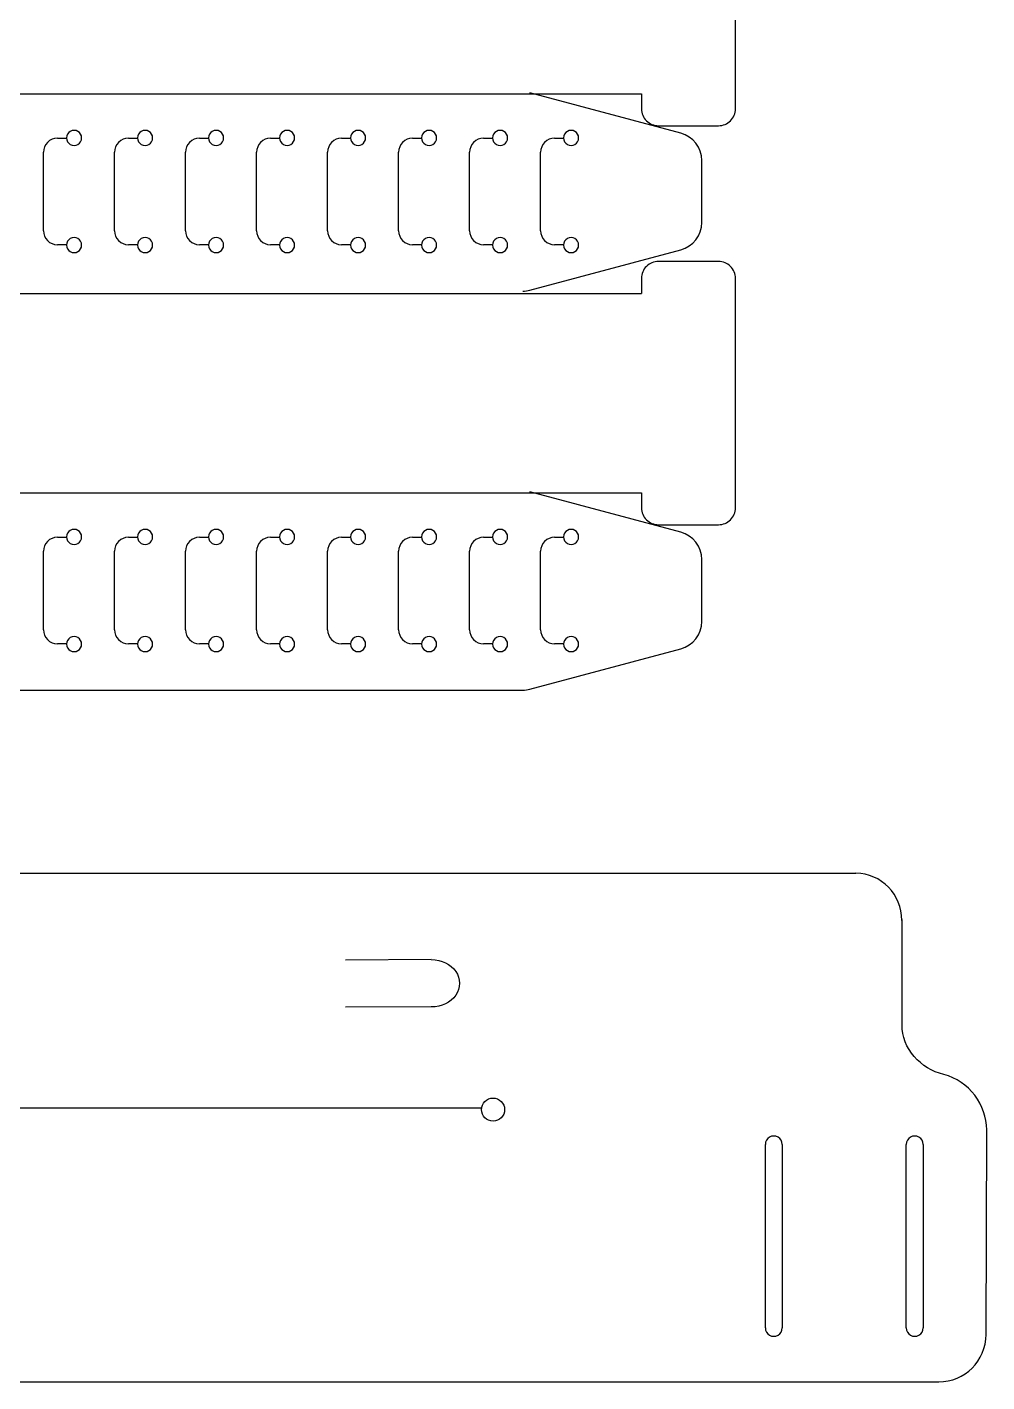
# Model space of a CAD drawing. Extents: x 8 to 984, y 25 to 710.
# Drawn here: x 691.6 to 793.7, y 25.1 to 169.1 of the extents above; entities that cross this region are included whole.
import ezdxf

# ---------------------------------------------------------------- set-up
doc = ezdxf.new("R2010")
doc.units = 0
doc.layers.add('Layer_1', color=7, linetype='CONTINUOUS')

msp = doc.modelspace()

# ---------------------------------------------------------------- linework, layer by layer
at = {"layer": 'Layer_1', "color": 7}
for p, q in [((766.970463, 160.447155), (766.970463, 184.847135)), ((401.683987, 162.047143), (756.970456, 162.047143)), ((761.160847, 157.846274), (745.10564, 162.14824)), ((756.970456, 162.047143), (756.970456, 160.447155)), ((758.770469, 158.647141), (765.170476, 158.647141)), ((763.384379, 148.352442), (763.384379, 154.948478)), ((745.10564, 141.152706), (761.160847, 145.454672)), ((765.170476, 144.216264), (758.770469, 144.216264)), ((756.970456, 142.41625), (756.970456, 140.816262)), ((766.970463, 118.016269), (766.970463, 142.41625)), ((414.383987, 140.816262), (756.970456, 140.816262)), ((401.683987, 119.616258), (756.970456, 119.616258)), ((761.160847, 115.415389), (745.10564, 119.717355)), ((756.970456, 119.616258), (756.970456, 118.016269)), ((758.770469, 116.216256), (765.170476, 116.216256)), ((763.384379, 105.921557), (763.384379, 112.517593)), ((745.10564, 98.721821), (761.160847, 103.023787)), ((401.742725, 98.619586), (744.329194, 98.619586)), ((615.088853, 79.144136), (779.798574, 79.144136)), ((784.70596, 63.039478), (784.703314, 74.228945)), ((489.836021, 54.199801), (740.022253, 54.199801)), ((742.400011, 54.021075), (742.400011, 54.021075)), ((793.666233, 30.110177), (793.710233, 51.866891)), ((615.088853, 25.062456), (779.798574, 25.062456)), ((779.798574, 25.062456), (788.604278, 25.067218))]:
    msp.add_line(p, q, dxfattribs=at)
at = {"layer": 'Layer_1', "color": 1}
for p, q in [((694.813243, 157.322399), (695.785613, 157.337745)), ((695.785534, 157.350471), (695.785534, 157.350471)), ((702.370219, 157.322399), (703.342616, 157.337745)), ((703.34251, 157.350471), (703.34251, 157.350471)), ((709.927195, 157.322399), (710.899592, 157.337745)), ((710.899486, 157.350471), (710.899486, 157.350471)), ((717.484172, 157.322399), (718.456568, 157.337745)), ((718.456463, 157.350471), (718.456463, 157.350471)), ((725.041148, 157.322399), (726.013545, 157.337745)), ((726.013439, 157.350471), (726.013439, 157.350471)), ((732.598151, 157.322399), (733.570521, 157.337745)), ((733.570441, 157.350471), (733.570441, 157.350471)), ((740.155127, 157.322399), (741.127524, 157.337745)), ((741.127418, 157.350471), (741.127418, 157.350471)), ((747.712103, 157.322399), (748.6845, 157.337745)), ((748.684394, 157.350471), (748.684394, 157.350471)), ((693.337, 147.478364), (693.337, 155.822582)), ((700.893976, 147.478364), (700.893976, 155.822582)), ((708.450953, 147.478364), (708.450953, 155.822582)), ((716.007929, 147.478364), (716.007929, 155.822582)), ((723.564932, 147.478364), (723.564932, 155.822582)), ((731.121908, 147.478364), (731.121908, 155.822582)), ((738.678884, 147.478364), (738.678884, 155.822582)), ((746.23586, 147.478364), (746.23586, 155.822582)), ((695.785613, 145.963149), (694.813243, 145.978494)), ((695.785534, 145.950475), (695.785534, 145.950475)), ((703.342616, 145.963149), (702.370219, 145.978494)), ((703.34251, 145.950475), (703.34251, 145.950475)), ((710.899592, 145.963149), (709.927195, 145.978494)), ((710.899486, 145.950475), (710.899486, 145.950475)), ((718.456568, 145.963149), (717.484172, 145.978494)), ((718.456463, 145.950475), (718.456463, 145.950475)), ((726.013545, 145.963149), (725.041148, 145.978494)), ((726.013439, 145.950475), (726.013439, 145.950475)), ((733.570521, 145.963149), (732.598151, 145.978494)), ((733.570441, 145.950475), (733.570441, 145.950475)), ((741.127524, 145.963149), (740.155127, 145.978494)), ((741.127418, 145.950475), (741.127418, 145.950475)), ((748.6845, 145.963149), (747.712103, 145.978494)), ((748.684394, 145.950475), (748.684394, 145.950475)), ((694.813243, 114.891514), (695.785613, 114.90686)), ((695.785534, 114.919586), (695.785534, 114.919586)), ((702.370219, 114.891514), (703.342616, 114.90686)), ((703.34251, 114.919586), (703.34251, 114.919586)), ((709.927195, 114.891514), (710.899592, 114.90686)), ((710.899486, 114.919586), (710.899486, 114.919586)), ((717.484172, 114.891514), (718.456568, 114.90686)), ((718.456463, 114.919586), (718.456463, 114.919586)), ((725.041148, 114.891514), (726.013545, 114.90686)), ((726.013439, 114.919586), (726.013439, 114.919586)), ((732.598151, 114.891514), (733.570521, 114.90686)), ((733.570441, 114.919586), (733.570441, 114.919586)), ((740.155127, 114.891514), (741.127524, 114.90686)), ((741.127418, 114.919586), (741.127418, 114.919586)), ((747.712103, 114.891514), (748.6845, 114.90686)), ((748.684394, 114.919586), (748.684394, 114.919586)), ((693.337, 105.047479), (693.337, 113.391697)), ((700.893976, 105.047479), (700.893976, 113.391697)), ((708.450953, 105.047479), (708.450953, 113.391697)), ((716.007929, 105.047479), (716.007929, 113.391697)), ((723.564932, 105.047479), (723.564932, 113.391697)), ((731.121908, 105.047479), (731.121908, 113.391697)), ((738.678884, 105.047479), (738.678884, 113.391697)), ((746.23586, 105.047479), (746.23586, 113.391697)), ((695.785613, 103.532263), (694.813243, 103.547609)), ((695.785534, 103.51959), (695.785534, 103.51959)), ((703.342616, 103.532263), (702.370219, 103.547609)), ((703.34251, 103.51959), (703.34251, 103.51959)), ((710.899592, 103.532263), (709.927195, 103.547609)), ((710.899486, 103.51959), (710.899486, 103.51959)), ((718.456568, 103.532263), (717.484172, 103.547609)), ((718.456463, 103.51959), (718.456463, 103.51959)), ((726.013545, 103.532263), (725.041148, 103.547609)), ((726.013439, 103.51959), (726.013439, 103.51959)), ((733.570521, 103.532263), (732.598151, 103.547609)), ((733.570441, 103.51959), (733.570441, 103.51959)), ((741.127524, 103.532263), (740.155127, 103.547609)), ((741.127418, 103.51959), (741.127418, 103.51959)), ((748.6845, 103.532263), (747.712103, 103.547609)), ((748.684394, 103.51959), (748.684394, 103.51959)), ((734.602951, 69.963465), (725.47824, 69.916713)), ((734.602528, 64.933762), (725.477234, 64.910214)), ((770.151257, 30.811693), (770.151257, 50.311696)), ((771.951244, 50.311696), (771.951244, 30.811693)), ((785.151253, 30.811693), (785.151253, 50.311696)), ((786.95124, 50.311696), (786.95124, 30.811693))]:
    msp.add_line(p, q, dxfattribs=at)
at = {"layer": 'Layer_1', "color": 7}
for points in [[(756.970456, 160.447155), (756.970456, 159.969767), (757.160083, 159.511932), (757.497665, 159.17435)], [(766.443254, 159.174376), (766.780836, 159.511932), (766.970463, 159.969767), (766.970463, 160.447155)], [(757.497665, 159.17435), (757.83522, 158.836795), (758.293082, 158.647141), (758.770469, 158.647141)], [(765.170476, 158.647141), (765.647863, 158.647141), (766.105698, 158.836795), (766.443254, 159.174376)], [(763.384379, 154.948504), (763.384379, 156.30632), (762.472387, 157.494828), (761.160848, 157.846274)], [(761.160847, 145.454672), (762.472387, 145.806092), (763.384379, 146.994627), (763.384379, 148.352442)], [(758.770469, 144.216264), (758.293082, 144.216264), (757.83522, 144.026637), (757.497665, 143.689055)], [(766.443254, 143.689055), (766.105698, 144.02661), (765.647863, 144.216264), (765.170476, 144.216264)], [(757.497665, 143.689055), (757.160083, 143.351499), (756.970456, 142.893664), (756.970456, 142.41625)], [(766.970463, 142.41625), (766.970463, 142.893638), (766.780836, 143.351473), (766.443254, 143.689055)], [(744.329194, 141.050471), (744.591369, 141.050471), (744.852407, 141.08484), (745.10564, 141.152706)], [(756.970456, 118.016269), (756.970456, 117.538882), (757.160083, 117.081047), (757.497665, 116.743465)], [(757.497665, 116.743465), (757.83522, 116.405909), (758.293082, 116.216256), (758.770469, 116.216256)], [(765.170476, 116.216256), (765.647863, 116.216256), (766.105698, 116.405909), (766.443254, 116.743491)], [(766.443254, 116.743491), (766.780836, 117.081047), (766.970463, 117.538882), (766.970463, 118.016269)], [(763.384379, 112.517619), (763.384379, 113.875434), (762.472387, 115.063943), (761.160848, 115.415389)], [(761.160847, 103.023787), (762.472387, 103.375207), (763.384379, 104.563741), (763.384379, 105.921557)], [(744.329194, 98.619586), (744.591369, 98.619586), (744.852407, 98.653955), (745.10564, 98.721821)], [(784.679634, 74.142849), (784.679634, 76.913725), (782.50288, 79.144136), (779.798574, 79.144136)], [(789.136804, 57.754743), (786.684117, 58.313358), (784.674633, 60.533159), (784.70596, 63.039478)], [(793.710233, 51.866891), (793.733781, 54.483567), (791.809625, 57.07524), (789.136804, 57.754743)], [(739.952853, 54.021075), (739.952853, 54.696848), (740.500646, 55.244667), (741.176419, 55.244667)], [(741.176419, 55.244667), (741.500904, 55.244667), (741.812159, 55.115762), (742.041606, 54.886289)], [(742.041632, 54.886289), (742.271106, 54.656816), (742.400011, 54.345613), (742.400011, 54.021075)], [(741.176419, 52.79751), (740.500673, 52.797536), (739.952853, 53.345329), (739.952853, 54.021075)], [(742.400011, 54.021075), (742.400011, 53.345329), (741.852191, 52.79751), (741.176419, 52.79751)], [(788.604278, 25.067218), (791.37428, 25.067218), (793.604479, 27.297444), (793.666233, 30.110097)]]:
    msp.add_open_spline(points, degree=3, dxfattribs=at)
at = {"layer": 'Layer_1', "color": 1}
for points in [[(694.813243, 157.322399), (693.994172, 157.309434), (693.337, 156.641732), (693.337, 155.822582)], [(696.184578, 158.046008), (695.936584, 157.902366), (695.78437, 157.637041), (695.785534, 157.350471)], [(695.785534, 157.350471), (695.785534, 157.063875), (695.936584, 156.79855), (696.184578, 156.654935)], [(696.986477, 158.046008), (696.738457, 158.189624), (696.432572, 158.189624), (696.184578, 158.046008)], [(697.385522, 157.350471), (697.385522, 157.637041), (697.234471, 157.902366), (696.986477, 158.046008)], [(696.986477, 156.654935), (697.234471, 156.79855), (697.386686, 157.063875), (697.385522, 157.350471)], [(702.370219, 157.322399), (701.551149, 157.309434), (700.893976, 156.641732), (700.893976, 155.822582)], [(703.741634, 158.045823), (703.493666, 157.902233), (703.341425, 157.636989), (703.34251, 157.350471)], [(703.34251, 157.350471), (703.34251, 157.063928), (703.493666, 156.798683), (703.741634, 156.655093)], [(704.543374, 158.045823), (704.295407, 158.189412), (703.989601, 158.189412), (703.741634, 158.045823)], [(704.942498, 157.350471), (704.942498, 157.636989), (704.791342, 157.902233), (704.543374, 158.045823)], [(704.543374, 156.655093), (704.791342, 156.798683), (704.943583, 157.063928), (704.942498, 157.350471)], [(709.927195, 157.322399), (709.108125, 157.309434), (708.450953, 156.641732), (708.450953, 155.822582)], [(711.29861, 158.045823), (711.050643, 157.902233), (710.898401, 157.636989), (710.899486, 157.350471)], [(710.899486, 157.350471), (710.899486, 157.063928), (711.050643, 156.798683), (711.29861, 156.655093)], [(712.100351, 158.045823), (711.852383, 158.189412), (711.546578, 158.189412), (711.29861, 158.045823)], [(712.499475, 157.350471), (712.499475, 157.636989), (712.348318, 157.902233), (712.100351, 158.045823)], [(712.100351, 156.655093), (712.348318, 156.798683), (712.500559, 157.063928), (712.499475, 157.350471)], [(717.484172, 157.322399), (716.665101, 157.309434), (716.007929, 156.641732), (716.007929, 155.822582)], [(718.85646, 158.043283), (718.608942, 157.900381), (718.456463, 157.636274), (718.456463, 157.350471)], [(718.456463, 157.350471), (718.456463, 157.064642), (718.608942, 156.800535), (718.85646, 156.657633)], [(719.65648, 158.043283), (719.408936, 158.186211), (719.103977, 158.186211), (718.85646, 158.043283)], [(720.056477, 157.350471), (720.056477, 157.636274), (719.903998, 157.900381), (719.65648, 158.043283)], [(719.65648, 156.657633), (719.903998, 156.800535), (720.056477, 157.064642), (720.056477, 157.350471)], [(725.041148, 157.322399), (724.222104, 157.309434), (723.564932, 156.641732), (723.564932, 155.822582)], [(726.413436, 158.043283), (726.165918, 157.900381), (726.013439, 157.636274), (726.013439, 157.350471)], [(726.013439, 157.350471), (726.013439, 157.064642), (726.165918, 156.800535), (726.413436, 156.657633)], [(727.213456, 158.043283), (726.965939, 158.186211), (726.660954, 158.186211), (726.413436, 158.043283)], [(727.613454, 157.350471), (727.613454, 157.636274), (727.460974, 157.900381), (727.213456, 158.043283)], [(727.213456, 156.657633), (727.460974, 156.800535), (727.613454, 157.064642), (727.613454, 157.350471)], [(732.598151, 157.322399), (731.77908, 157.309434), (731.121908, 156.641732), (731.121908, 155.822582)], [(733.969486, 158.046008), (733.721492, 157.902366), (733.569277, 157.637041), (733.570441, 157.350471)], [(733.570441, 157.350471), (733.570441, 157.063875), (733.721492, 156.79855), (733.969486, 156.654935)], [(734.771385, 158.046008), (734.523365, 158.189624), (734.21748, 158.189624), (733.969486, 158.046008)], [(735.17043, 157.350471), (735.17043, 157.637041), (735.019379, 157.902366), (734.771385, 158.046008)], [(734.771385, 156.654935), (735.019379, 156.79855), (735.171594, 157.063875), (735.17043, 157.350471)], [(740.155127, 157.322399), (739.336056, 157.309434), (738.678884, 156.641732), (738.678884, 155.822582)], [(741.526542, 158.045823), (741.278574, 157.902233), (741.126333, 157.636989), (741.127418, 157.350471)], [(741.127418, 157.350471), (741.127418, 157.063928), (741.278574, 156.798683), (741.526542, 156.655093)], [(742.328282, 158.045823), (742.080315, 158.189412), (741.774509, 158.189412), (741.526542, 158.045823)], [(742.727406, 157.350471), (742.727406, 157.636989), (742.57625, 157.902233), (742.328282, 158.045823)], [(742.328282, 156.655093), (742.57625, 156.798683), (742.728491, 157.063928), (742.727406, 157.350471)], [(747.712103, 157.322399), (746.893033, 157.309434), (746.23586, 156.641732), (746.23586, 155.822582)], [(749.083518, 158.045823), (748.83555, 157.902233), (748.683309, 157.636989), (748.684394, 157.350471)], [(748.684394, 157.350471), (748.684394, 157.063928), (748.83555, 156.798683), (749.083518, 156.655093)], [(749.885258, 158.045823), (749.637291, 158.189412), (749.331485, 158.189412), (749.083518, 158.045823)], [(750.284382, 157.350471), (750.284382, 157.636989), (750.133226, 157.902233), (749.885258, 158.045823)], [(749.885258, 156.655093), (750.133226, 156.798683), (750.285467, 157.063928), (750.284382, 157.350471)], [(696.184578, 156.654935), (696.432572, 156.511292), (696.738457, 156.511292), (696.986477, 156.654935)], [(703.741634, 156.655093), (703.989601, 156.511504), (704.295407, 156.511504), (704.543374, 156.655093)], [(711.29861, 156.655093), (711.546578, 156.511504), (711.852383, 156.511504), (712.100351, 156.655093)], [(718.85646, 156.657633), (719.103977, 156.514732), (719.408936, 156.514732), (719.65648, 156.657633)], [(726.413436, 156.657633), (726.660954, 156.514732), (726.965939, 156.514732), (727.213456, 156.657633)], [(733.969486, 156.654935), (734.21748, 156.511292), (734.523365, 156.511292), (734.771385, 156.654935)], [(741.526542, 156.655093), (741.774509, 156.511504), (742.080315, 156.511504), (742.328282, 156.655093)], [(749.083518, 156.655093), (749.331485, 156.511504), (749.637291, 156.511504), (749.885258, 156.655093)], [(693.337, 147.478364), (693.337, 146.659188), (693.994172, 145.991512), (694.813243, 145.978547)], [(700.893976, 147.478364), (700.893976, 146.659188), (701.551149, 145.991512), (702.370219, 145.978547)], [(708.450953, 147.478364), (708.450953, 146.659188), (709.108125, 145.991512), (709.927195, 145.978547)], [(716.007929, 147.478364), (716.007929, 146.659188), (716.665101, 145.991512), (717.484172, 145.978547)], [(723.564932, 147.478364), (723.564932, 146.659188), (724.222104, 145.991538), (725.041148, 145.978547)], [(731.121908, 147.478364), (731.121908, 146.659188), (731.77908, 145.991512), (732.598151, 145.978547)], [(738.678884, 147.478364), (738.678884, 146.659188), (739.336056, 145.991512), (740.155127, 145.978547)], [(746.23586, 147.478364), (746.23586, 146.659188), (746.893033, 145.991512), (747.712103, 145.978547)], [(696.184578, 146.645985), (695.936584, 146.502369), (695.78437, 146.237045), (695.785534, 145.950475)], [(695.785534, 145.950475), (695.785534, 145.663878), (695.936584, 145.398554), (696.184578, 145.254938)], [(696.986477, 146.645985), (696.738457, 146.789628), (696.432572, 146.789628), (696.184578, 146.645985)], [(697.385522, 145.950475), (697.385522, 146.237045), (697.234471, 146.502369), (696.986477, 146.645985)], [(696.986477, 145.254938), (697.234471, 145.398554), (697.386686, 145.663878), (697.385522, 145.950475)], [(703.741634, 146.645826), (703.493666, 146.502237), (703.341425, 146.236992), (703.34251, 145.950475)], [(703.34251, 145.950475), (703.34251, 145.663931), (703.493666, 145.398686), (703.741634, 145.255097)], [(704.543374, 146.645826), (704.295407, 146.789416), (703.989601, 146.789416), (703.741634, 146.645826)], [(704.942498, 145.950475), (704.942498, 146.236992), (704.791342, 146.502237), (704.543374, 146.645826)], [(704.543374, 145.255097), (704.791342, 145.398686), (704.943583, 145.663931), (704.942498, 145.950475)], [(711.29861, 146.645826), (711.050643, 146.502237), (710.898401, 146.236992), (710.899486, 145.950475)], [(710.899486, 145.950475), (710.899486, 145.663931), (711.050643, 145.398686), (711.29861, 145.255097)], [(712.100351, 146.645826), (711.852383, 146.789416), (711.546578, 146.789416), (711.29861, 146.645826)], [(712.499475, 145.950475), (712.499475, 146.236992), (712.348318, 146.502237), (712.100351, 146.645826)], [(712.100351, 145.255097), (712.348318, 145.398686), (712.500559, 145.663931), (712.499475, 145.950475)], [(718.85646, 146.643286), (718.608942, 146.500385), (718.456463, 146.236278), (718.456463, 145.950475)], [(718.456463, 145.950475), (718.456463, 145.664646), (718.608942, 145.400539), (718.85646, 145.257637)], [(719.65648, 146.643286), (719.408936, 146.786214), (719.103977, 146.786214), (718.85646, 146.643286)], [(720.056477, 145.950475), (720.056477, 146.236278), (719.903998, 146.500385), (719.65648, 146.643286)], [(719.65648, 145.257637), (719.903998, 145.400539), (720.056477, 145.664646), (720.056477, 145.950475)], [(726.413436, 146.643286), (726.165918, 146.500385), (726.013439, 146.236278), (726.013439, 145.950475)], [(726.013439, 145.950475), (726.013439, 145.664646), (726.165918, 145.400539), (726.413436, 145.257637)], [(727.213456, 146.643286), (726.965939, 146.786214), (726.660954, 146.786214), (726.413436, 146.643286)], [(727.613454, 145.950475), (727.613454, 146.236278), (727.460974, 146.500385), (727.213456, 146.643286)], [(727.213456, 145.257637), (727.460974, 145.400539), (727.613454, 145.664646), (727.613454, 145.950475)], [(733.969486, 146.645985), (733.721492, 146.502369), (733.569277, 146.237045), (733.570441, 145.950475)], [(733.570441, 145.950475), (733.570441, 145.663878), (733.721492, 145.398554), (733.969486, 145.254938)], [(734.771385, 146.645985), (734.523365, 146.789628), (734.21748, 146.789628), (733.969486, 146.645985)], [(735.17043, 145.950475), (735.17043, 146.237045), (735.019379, 146.502369), (734.771385, 146.645985)], [(734.771385, 145.254938), (735.019379, 145.398554), (735.171594, 145.663878), (735.17043, 145.950475)], [(741.526542, 146.645826), (741.278574, 146.502237), (741.126333, 146.236992), (741.127418, 145.950475)], [(741.127418, 145.950475), (741.127418, 145.663931), (741.278574, 145.398686), (741.526542, 145.255097)], [(742.328282, 146.645826), (742.080315, 146.789416), (741.774509, 146.789416), (741.526542, 146.645826)], [(742.727406, 145.950475), (742.727406, 146.236992), (742.57625, 146.502237), (742.328282, 146.645826)], [(742.328282, 145.255097), (742.57625, 145.398686), (742.728491, 145.663931), (742.727406, 145.950475)], [(749.083518, 146.645826), (748.83555, 146.502237), (748.683309, 146.236992), (748.684394, 145.950475)], [(748.684394, 145.950475), (748.684394, 145.663931), (748.83555, 145.398686), (749.083518, 145.255097)], [(749.885258, 146.645826), (749.637291, 146.789416), (749.331485, 146.789416), (749.083518, 146.645826)], [(750.284382, 145.950475), (750.284382, 146.236992), (750.133226, 146.502237), (749.885258, 146.645826)], [(749.885258, 145.255097), (750.133226, 145.398686), (750.285467, 145.663931), (750.284382, 145.950475)], [(696.184578, 145.254938), (696.432572, 145.111296), (696.738457, 145.111296), (696.986477, 145.254938)], [(703.741634, 145.255097), (703.989601, 145.111508), (704.295407, 145.111508), (704.543374, 145.255097)], [(711.29861, 145.255097), (711.546578, 145.111508), (711.852383, 145.111508), (712.100351, 145.255097)], [(718.85646, 145.257637), (719.103977, 145.114736), (719.408936, 145.114736), (719.65648, 145.257637)], [(726.413436, 145.257637), (726.660954, 145.114736), (726.965939, 145.114736), (727.213456, 145.257637)], [(733.969486, 145.254938), (734.21748, 145.111296), (734.523365, 145.111296), (734.771385, 145.254938)], [(741.526542, 145.255097), (741.774509, 145.111508), (742.080315, 145.111508), (742.328282, 145.255097)], [(749.083518, 145.255097), (749.331485, 145.111508), (749.637291, 145.111508), (749.885258, 145.255097)], [(696.184578, 115.615123), (695.936584, 115.47148), (695.78437, 115.206156), (695.785534, 114.919586)], [(696.986477, 115.615123), (696.738457, 115.758739), (696.432572, 115.758739), (696.184578, 115.615123)], [(697.385522, 114.919586), (697.385522, 115.206156), (697.234471, 115.47148), (696.986477, 115.615123)], [(703.741634, 115.614938), (703.493666, 115.471348), (703.341425, 115.206103), (703.34251, 114.919586)], [(704.543374, 115.614938), (704.295407, 115.758527), (703.989601, 115.758527), (703.741634, 115.614938)], [(704.942498, 114.919586), (704.942498, 115.206103), (704.791342, 115.471348), (704.543374, 115.614938)], [(711.29861, 115.614938), (711.050643, 115.471348), (710.898401, 115.206103), (710.899486, 114.919586)], [(712.100351, 115.614938), (711.852383, 115.758527), (711.546578, 115.758527), (711.29861, 115.614938)], [(712.499475, 114.919586), (712.499475, 115.206103), (712.348318, 115.471348), (712.100351, 115.614938)], [(718.85646, 115.612398), (718.608942, 115.469496), (718.456463, 115.205389), (718.456463, 114.919586)], [(719.65648, 115.612398), (719.408936, 115.755325), (719.103977, 115.755325), (718.85646, 115.612398)], [(720.056477, 114.919586), (720.056477, 115.205389), (719.903998, 115.469496), (719.65648, 115.612398)], [(726.413436, 115.612398), (726.165918, 115.469496), (726.013439, 115.205389), (726.013439, 114.919586)], [(727.213456, 115.612398), (726.965939, 115.755325), (726.660954, 115.755325), (726.413436, 115.612398)], [(727.613454, 114.919586), (727.613454, 115.205389), (727.460974, 115.469496), (727.213456, 115.612398)], [(733.969486, 115.615123), (733.721492, 115.47148), (733.569277, 115.206156), (733.570441, 114.919586)], [(734.771385, 115.615123), (734.523365, 115.758739), (734.21748, 115.758739), (733.969486, 115.615123)], [(735.17043, 114.919586), (735.17043, 115.206156), (735.019379, 115.47148), (734.771385, 115.615123)], [(741.526542, 115.614938), (741.278574, 115.471348), (741.126333, 115.206103), (741.127418, 114.919586)], [(742.328282, 115.614938), (742.080315, 115.758527), (741.774509, 115.758527), (741.526542, 115.614938)], [(742.727406, 114.919586), (742.727406, 115.206103), (742.57625, 115.471348), (742.328282, 115.614938)], [(749.083518, 115.614938), (748.83555, 115.471348), (748.683309, 115.206103), (748.684394, 114.919586)], [(749.885258, 115.614938), (749.637291, 115.758527), (749.331485, 115.758527), (749.083518, 115.614938)], [(750.284382, 114.919586), (750.284382, 115.206103), (750.133226, 115.471348), (749.885258, 115.614938)], [(694.813243, 114.891514), (693.994172, 114.878549), (693.337, 114.210847), (693.337, 113.391697)], [(695.785534, 114.919586), (695.785534, 114.632989), (695.936584, 114.367665), (696.184578, 114.224049)], [(696.184578, 114.224049), (696.432572, 114.080407), (696.738457, 114.080407), (696.986477, 114.224049)], [(696.986477, 114.224049), (697.234471, 114.367665), (697.386686, 114.632989), (697.385522, 114.919586)], [(702.370219, 114.891514), (701.551149, 114.878549), (700.893976, 114.210847), (700.893976, 113.391697)], [(703.34251, 114.919586), (703.34251, 114.633042), (703.493666, 114.367798), (703.741634, 114.224208)], [(703.741634, 114.224208), (703.989601, 114.080619), (704.295407, 114.080619), (704.543374, 114.224208)], [(704.543374, 114.224208), (704.791342, 114.367798), (704.943583, 114.633042), (704.942498, 114.919586)], [(709.927195, 114.891514), (709.108125, 114.878549), (708.450953, 114.210847), (708.450953, 113.391697)], [(710.899486, 114.919586), (710.899486, 114.633042), (711.050643, 114.367798), (711.29861, 114.224208)], [(711.29861, 114.224208), (711.546578, 114.080619), (711.852383, 114.080619), (712.100351, 114.224208)], [(712.100351, 114.224208), (712.348318, 114.367798), (712.500559, 114.633042), (712.499475, 114.919586)], [(717.484172, 114.891514), (716.665101, 114.878549), (716.007929, 114.210847), (716.007929, 113.391697)], [(718.456463, 114.919586), (718.456463, 114.633757), (718.608942, 114.36965), (718.85646, 114.226748)], [(718.85646, 114.226748), (719.103977, 114.083847), (719.408936, 114.083847), (719.65648, 114.226748)], [(719.65648, 114.226748), (719.903998, 114.36965), (720.056477, 114.633757), (720.056477, 114.919586)], [(725.041148, 114.891514), (724.222104, 114.878549), (723.564932, 114.210847), (723.564932, 113.391697)], [(726.013439, 114.919586), (726.013439, 114.633757), (726.165918, 114.36965), (726.413436, 114.226748)], [(726.413436, 114.226748), (726.660954, 114.083847), (726.965939, 114.083847), (727.213456, 114.226748)], [(727.213456, 114.226748), (727.460974, 114.36965), (727.613454, 114.633757), (727.613454, 114.919586)], [(732.598151, 114.891514), (731.77908, 114.878549), (731.121908, 114.210847), (731.121908, 113.391697)], [(733.570441, 114.919586), (733.570441, 114.632989), (733.721492, 114.367665), (733.969486, 114.224049)], [(733.969486, 114.224049), (734.21748, 114.080407), (734.523365, 114.080407), (734.771385, 114.224049)], [(734.771385, 114.224049), (735.019379, 114.367665), (735.171594, 114.632989), (735.17043, 114.919586)], [(740.155127, 114.891514), (739.336056, 114.878549), (738.678884, 114.210847), (738.678884, 113.391697)], [(741.127418, 114.919586), (741.127418, 114.633042), (741.278574, 114.367798), (741.526542, 114.224208)], [(741.526542, 114.224208), (741.774509, 114.080619), (742.080315, 114.080619), (742.328282, 114.224208)], [(742.328282, 114.224208), (742.57625, 114.367798), (742.728491, 114.633042), (742.727406, 114.919586)], [(747.712103, 114.891514), (746.893033, 114.878549), (746.23586, 114.210847), (746.23586, 113.391697)], [(748.684394, 114.919586), (748.684394, 114.633042), (748.83555, 114.367798), (749.083518, 114.224208)], [(749.083518, 114.224208), (749.331485, 114.080619), (749.637291, 114.080619), (749.885258, 114.224208)], [(749.885258, 114.224208), (750.133226, 114.367798), (750.285467, 114.633042), (750.284382, 114.919586)], [(693.337, 105.047479), (693.337, 104.228303), (693.994172, 103.560627), (694.813243, 103.547662)], [(696.184578, 104.2151), (695.936584, 104.071484), (695.78437, 103.80616), (695.785534, 103.51959)], [(696.986477, 104.2151), (696.738457, 104.358742), (696.432572, 104.358742), (696.184578, 104.2151)], [(697.385522, 103.51959), (697.385522, 103.80616), (697.234471, 104.071484), (696.986477, 104.2151)], [(700.893976, 105.047479), (700.893976, 104.228303), (701.551149, 103.560627), (702.370219, 103.547662)], [(703.741634, 104.214941), (703.493666, 104.071352), (703.341425, 103.806107), (703.34251, 103.51959)], [(704.543374, 104.214941), (704.295407, 104.358531), (703.989601, 104.358531), (703.741634, 104.214941)], [(704.942498, 103.51959), (704.942498, 103.806107), (704.791342, 104.071352), (704.543374, 104.214941)], [(708.450953, 105.047479), (708.450953, 104.228303), (709.108125, 103.560627), (709.927195, 103.547662)], [(711.29861, 104.214941), (711.050643, 104.071352), (710.898401, 103.806107), (710.899486, 103.51959)], [(712.100351, 104.214941), (711.852383, 104.358531), (711.546578, 104.358531), (711.29861, 104.214941)], [(712.499475, 103.51959), (712.499475, 103.806107), (712.348318, 104.071352), (712.100351, 104.214941)], [(716.007929, 105.047479), (716.007929, 104.228303), (716.665101, 103.560627), (717.484172, 103.547662)], [(718.85646, 104.212401), (718.608942, 104.0695), (718.456463, 103.805393), (718.456463, 103.51959)], [(719.65648, 104.212401), (719.408936, 104.355329), (719.103977, 104.355329), (718.85646, 104.212401)], [(720.056477, 103.51959), (720.056477, 103.805393), (719.903998, 104.0695), (719.65648, 104.212401)], [(723.564932, 105.047479), (723.564932, 104.228303), (724.222104, 103.560653), (725.041148, 103.547662)], [(726.413436, 104.212401), (726.165918, 104.0695), (726.013439, 103.805393), (726.013439, 103.51959)], [(727.213456, 104.212401), (726.965939, 104.355329), (726.660954, 104.355329), (726.413436, 104.212401)], [(727.613454, 103.51959), (727.613454, 103.805393), (727.460974, 104.0695), (727.213456, 104.212401)], [(731.121908, 105.047479), (731.121908, 104.228303), (731.77908, 103.560627), (732.598151, 103.547662)], [(733.969486, 104.2151), (733.721492, 104.071484), (733.569277, 103.80616), (733.570441, 103.51959)], [(734.771385, 104.2151), (734.523365, 104.358742), (734.21748, 104.358742), (733.969486, 104.2151)], [(735.17043, 103.51959), (735.17043, 103.80616), (735.019379, 104.071484), (734.771385, 104.2151)], [(738.678884, 105.047479), (738.678884, 104.228303), (739.336056, 103.560627), (740.155127, 103.547662)], [(741.526542, 104.214941), (741.278574, 104.071352), (741.126333, 103.806107), (741.127418, 103.51959)], [(742.328282, 104.214941), (742.080315, 104.358531), (741.774509, 104.358531), (741.526542, 104.214941)], [(742.727406, 103.51959), (742.727406, 103.806107), (742.57625, 104.071352), (742.328282, 104.214941)], [(746.23586, 105.047479), (746.23586, 104.228303), (746.893033, 103.560627), (747.712103, 103.547662)], [(749.083518, 104.214941), (748.83555, 104.071352), (748.683309, 103.806107), (748.684394, 103.51959)], [(749.885258, 104.214941), (749.637291, 104.358531), (749.331485, 104.358531), (749.083518, 104.214941)], [(750.284382, 103.51959), (750.284382, 103.806107), (750.133226, 104.071352), (749.885258, 104.214941)], [(695.785534, 103.51959), (695.785534, 103.232993), (695.936584, 102.967669), (696.184578, 102.824053)], [(696.184578, 102.824053), (696.432572, 102.680411), (696.738457, 102.680411), (696.986477, 102.824053)], [(696.986477, 102.824053), (697.234471, 102.967669), (697.386686, 103.232993), (697.385522, 103.51959)], [(703.34251, 103.51959), (703.34251, 103.233046), (703.493666, 102.967801), (703.741634, 102.824212)], [(703.741634, 102.824212), (703.989601, 102.680623), (704.295407, 102.680623), (704.543374, 102.824212)], [(704.543374, 102.824212), (704.791342, 102.967801), (704.943583, 103.233046), (704.942498, 103.51959)], [(710.899486, 103.51959), (710.899486, 103.233046), (711.050643, 102.967801), (711.29861, 102.824212)], [(711.29861, 102.824212), (711.546578, 102.680623), (711.852383, 102.680623), (712.100351, 102.824212)], [(712.100351, 102.824212), (712.348318, 102.967801), (712.500559, 103.233046), (712.499475, 103.51959)], [(718.456463, 103.51959), (718.456463, 103.23376), (718.608942, 102.969653), (718.85646, 102.826752)], [(718.85646, 102.826752), (719.103977, 102.68385), (719.408936, 102.68385), (719.65648, 102.826752)], [(719.65648, 102.826752), (719.903998, 102.969653), (720.056477, 103.23376), (720.056477, 103.51959)], [(726.013439, 103.51959), (726.013439, 103.23376), (726.165918, 102.969653), (726.413436, 102.826752)], [(726.413436, 102.826752), (726.660954, 102.68385), (726.965939, 102.68385), (727.213456, 102.826752)], [(727.213456, 102.826752), (727.460974, 102.969653), (727.613454, 103.23376), (727.613454, 103.51959)], [(733.570441, 103.51959), (733.570441, 103.232993), (733.721492, 102.967669), (733.969486, 102.824053)], [(733.969486, 102.824053), (734.21748, 102.680411), (734.523365, 102.680411), (734.771385, 102.824053)], [(734.771385, 102.824053), (735.019379, 102.967669), (735.171594, 103.232993), (735.17043, 103.51959)], [(741.127418, 103.51959), (741.127418, 103.233046), (741.278574, 102.967801), (741.526542, 102.824212)], [(741.526542, 102.824212), (741.774509, 102.680623), (742.080315, 102.680623), (742.328282, 102.824212)], [(742.328282, 102.824212), (742.57625, 102.967801), (742.728491, 103.233046), (742.727406, 103.51959)], [(748.684394, 103.51959), (748.684394, 103.233046), (748.83555, 102.967801), (749.083518, 102.824212)], [(749.083518, 102.824212), (749.331485, 102.680623), (749.637291, 102.680623), (749.885258, 102.824212)], [(749.885258, 102.824212), (750.133226, 102.967801), (750.285467, 103.233046), (750.284382, 103.51959)], [(734.604248, 69.963465), (735.67716, 69.963465), (736.668554, 69.484119), (737.204996, 68.705979)], [(737.204996, 68.705979), (737.741465, 67.927866), (737.741465, 66.969175), (737.204996, 66.191035)], [(737.204996, 66.191035), (736.668554, 65.412922), (735.677133, 64.933762), (734.604221, 64.933762)], [(770.60126, 51.091132), (770.32276, 50.930371), (770.151257, 50.633244), (770.151257, 50.311696)], [(771.501267, 51.091132), (771.222793, 51.251893), (770.879734, 51.251893), (770.60126, 51.091132)], [(771.951244, 50.311696), (771.951244, 50.633244), (771.779741, 50.930371), (771.50124, 51.091132)], [(785.601257, 51.091132), (785.322756, 50.930371), (785.151253, 50.633244), (785.151253, 50.311696)], [(786.501263, 51.091132), (786.222789, 51.251893), (785.879731, 51.251893), (785.601257, 51.091132)], [(786.95124, 50.311696), (786.95124, 50.633244), (786.779737, 50.930371), (786.501237, 51.091132)], [(770.151257, 30.811693), (770.151257, 30.490171), (770.322786, 30.193044), (770.60126, 30.032283)], [(771.501267, 30.032283), (771.779741, 30.193044), (771.95127, 30.490171), (771.95127, 30.811693)], [(785.151253, 30.811693), (785.151253, 30.490171), (785.322783, 30.193044), (785.601257, 30.032283)], [(786.501263, 30.032283), (786.779737, 30.193044), (786.951267, 30.490171), (786.951267, 30.811693)], [(770.60126, 30.032283), (770.879708, 29.871496), (771.222793, 29.871496), (771.50124, 30.032283)], [(785.601257, 30.032283), (785.879704, 29.871496), (786.222789, 29.871496), (786.501237, 30.032283)]]:
    msp.add_open_spline(points, degree=3, dxfattribs=at)

doc.saveas('drawing.dxf')
